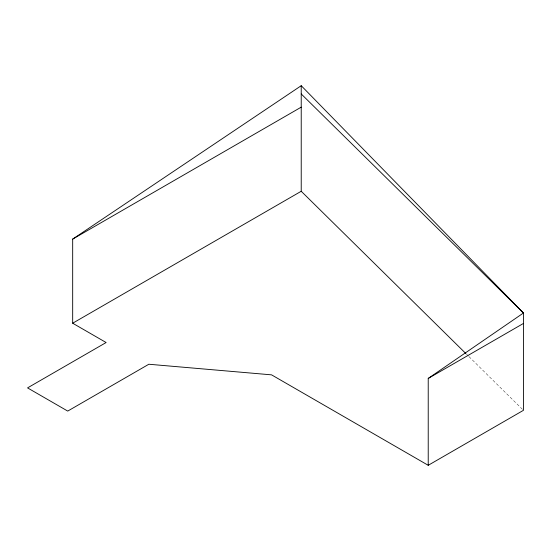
<?xml version="1.0" encoding="UTF-8"?>
<svg xmlns="http://www.w3.org/2000/svg" width="551" height="551" viewBox="0 0 551 551"><rect width="100%" height="100%" fill="white"/><g stroke="black" fill="none" stroke-linecap="round" stroke-linejoin="round"><path stroke-width="0.41" stroke-dasharray="2.75 2.07" d="M466.518 354.197L468.357 356.008M468.963 356.607L522.837 409.71"/><path stroke-width="0.83" d="M428.223 465.299L428.223 378.427L523.45 313.002L301.225 85.701L72.677 239.1L72.677 323.217L106.123 342.529L27.55 387.89L67.725 411.08L148.846 364.245L271.567 374.852L428.223 465.299L523.45 410.316L523.45 313.002L301.225 93.952M72.677 239.1L301.225 107.149M72.677 323.217L301.225 191.266L301.225 85.701M428.223 378.427L523.45 323.444M301.225 191.266L465.905 353.59"/></g></svg>
